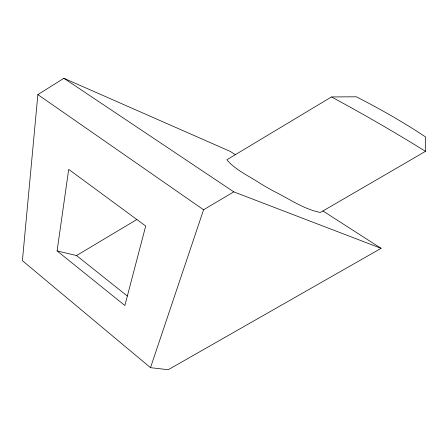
<?xml version="1.0" encoding="UTF-8"?>
<svg xmlns="http://www.w3.org/2000/svg" width="448" height="448" viewBox="0 0 448 448"><rect width="100%" height="100%" fill="white"/><g stroke="black" fill="none" stroke-linecap="round" stroke-linejoin="round"><path stroke-width="0.67" d="M425.494 151.346L425.6 136.97C403.446 122.209 380.033 108.931 356.334 96.796L331.486 96.942C363.334 114.106 394.761 132.255 425.494 151.346L320.359 212.475C303.632 209.182 288.865 198.626 273.644 191.173A650.95 375.822 0 0 1 260.73 183.77C249.402 176.12 235.704 170.324 226.856 159.774L331.47 96.942M235.189 154.582L230.255 151.413L63.885 78.282L37.867 94.618L22.4 260.68L150.511 367.668L168.235 369.718L381.091 248.343L322.946 210.98M57.092 250.93L68.706 169.372L145.712 226.027L124.869 305.514L57.092 250.93L76.535 255.55L127.35 296.044M150.511 367.668L203.566 209.77L233.778 191.862L381.091 248.343M76.535 255.55L136.853 219.509M63.885 78.282L233.778 191.862M37.867 94.618L203.566 209.77"/></g></svg>
